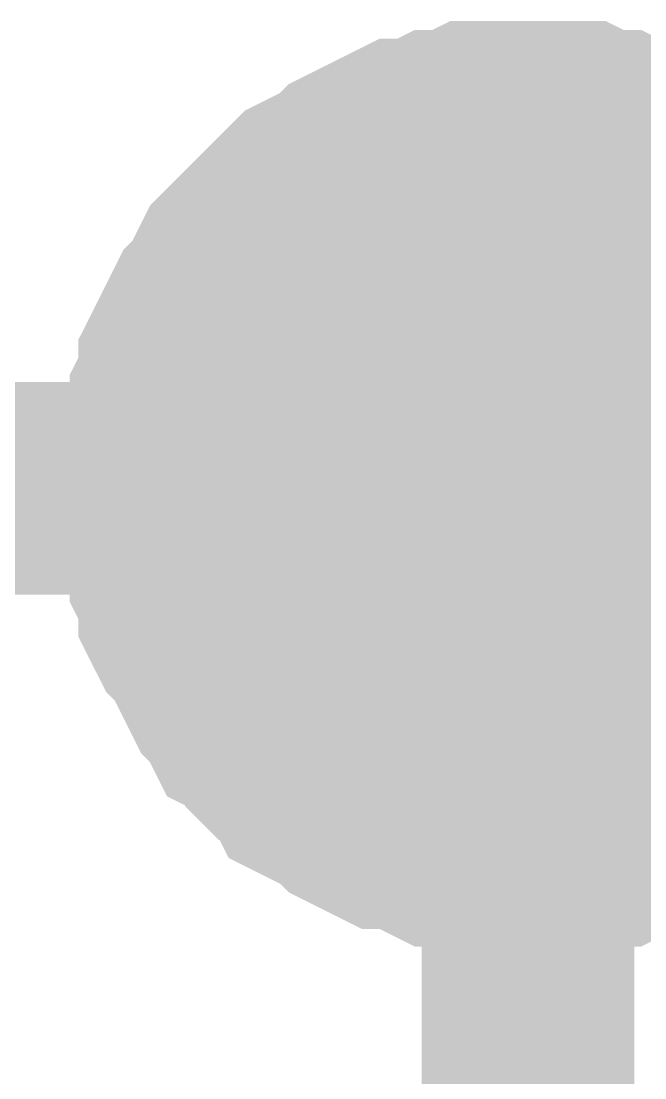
# Model space of a CAD drawing. Header units: inches. Extents: x 0 to 569, y 0 to 432.
# Drawn here: x 159.313 to 160.192, y 179.499 to 180.988 of the extents above; entities that cross this region are included whole.
import ezdxf

# ---------------------------------------------------------------- set-up
doc = ezdxf.new("R2010")
doc.units = ezdxf.units.IN
doc.layers.add('Sheet', color=255, linetype='Continuous')

msp = doc.modelspace()

# ---------------------------------------------------------------- linework, layer by layer
at = {"layer": 'Sheet'}
for points in [[(159.5189, 180.3301, 0.2997, 0.2997, 0), (159.5189, 180.3549, 0.2997, 0.2997, 0), (159.5189, 180.3797, 0.2997, 0.2997, 0), (159.5189, 180.4045, 0.2997, 0.2997, 0), (159.5313, 180.4293, 0.2997, 0.2997, 0), (159.5313, 180.4541, 0.2997, 0.2997, 0), (159.5437, 180.4789, 0.2997, 0.2997, 0), (159.5437, 180.5037, 0.2997, 0.2997, 0), (159.5562, 180.5285, 0.2997, 0.2997, 0), (159.5686, 180.5533, 0.2997, 0.2997, 0), (159.581, 180.5781, 0.2997, 0.2997, 0), (159.5934, 180.5905, 0.2997, 0.2997, 0), (159.6058, 180.6153, 0.2997, 0.2997, 0), (159.6182, 180.6401, 0.2997, 0.2997, 0), (159.6306, 180.6525, 0.2997, 0.2997, 0), (159.6554, 180.6773, 0.2997, 0.2997, 0), (159.6678, 180.6897, 0.2997, 0.2997, 0), (159.6802, 180.7021, 0.2997, 0.2997, 0), (159.705, 180.727, 0.2997, 0.2997, 0), (159.7174, 180.7394, 0.2997, 0.2997, 0), (159.7422, 180.7518, 0.2997, 0.2997, 0), (159.767, 180.7642, 0.2997, 0.2997, 0), (159.7794, 180.7766, 0.2997, 0.2997, 0), (159.8042, 180.789, 0.2997, 0.2997, 0), (159.829, 180.8014, 0.2997, 0.2997, 0), (159.8538, 180.8138, 0.2997, 0.2997, 0), (159.8786, 180.8138, 0.2997, 0.2997, 0), (159.9034, 180.8262, 0.2997, 0.2997, 0), (159.9282, 180.8262, 0.2997, 0.2997, 0), (159.953, 180.8386, 0.2997, 0.2997, 0), (159.9778, 180.8386, 0.2997, 0.2997, 0), (160.0026, 180.8386, 0.2997, 0.2997, 0), (160.0274, 180.8386, 0.2997, 0.2997, 0)], [(159.5189, 180.3301, 0.2997, 0.2997, 0), (159.5189, 180.3549, 0.2997, 0.2997, 0), (159.5189, 180.3797, 0.2997, 0.2997, 0), (159.5189, 180.4045, 0.2997, 0.2997, 0), (159.5313, 180.4293, 0.2997, 0.2997, 0), (159.5313, 180.4541, 0.2997, 0.2997, 0), (159.5437, 180.4789, 0.2997, 0.2997, 0), (159.5437, 180.5037, 0.2997, 0.2997, 0), (159.5562, 180.5285, 0.2997, 0.2997, 0), (159.5686, 180.5533, 0.2997, 0.2997, 0), (159.581, 180.5781, 0.2997, 0.2997, 0), (159.5934, 180.5905, 0.2997, 0.2997, 0), (159.6058, 180.6153, 0.2997, 0.2997, 0), (159.6182, 180.6401, 0.2997, 0.2997, 0), (159.6306, 180.6525, 0.2997, 0.2997, 0), (159.6554, 180.6773, 0.2997, 0.2997, 0), (159.6678, 180.6897, 0.2997, 0.2997, 0), (159.6802, 180.7021, 0.2997, 0.2997, 0), (159.705, 180.727, 0.2997, 0.2997, 0), (159.7174, 180.7394, 0.2997, 0.2997, 0), (159.7422, 180.7518, 0.2997, 0.2997, 0), (159.767, 180.7642, 0.2997, 0.2997, 0), (159.7794, 180.7766, 0.2997, 0.2997, 0), (159.8042, 180.789, 0.2997, 0.2997, 0), (159.829, 180.8014, 0.2997, 0.2997, 0), (159.8538, 180.8138, 0.2997, 0.2997, 0), (159.8786, 180.8138, 0.2997, 0.2997, 0), (159.9034, 180.8262, 0.2997, 0.2997, 0), (159.9282, 180.8262, 0.2997, 0.2997, 0), (159.953, 180.8386, 0.2997, 0.2997, 0), (159.9778, 180.8386, 0.2997, 0.2997, 0), (160.0026, 180.8386, 0.2997, 0.2997, 0), (160.0274, 180.8386, 0.2997, 0.2997, 0)], [(159.5189, 180.3301, 0.2997, 0.2997, 0), (159.5189, 180.3549, 0.2997, 0.2997, 0), (159.5189, 180.3797, 0.2997, 0.2997, 0), (159.5189, 180.4045, 0.2997, 0.2997, 0), (159.5313, 180.4293, 0.2997, 0.2997, 0), (159.5313, 180.4541, 0.2997, 0.2997, 0), (159.5437, 180.4789, 0.2997, 0.2997, 0), (159.5437, 180.5037, 0.2997, 0.2997, 0), (159.5562, 180.5285, 0.2997, 0.2997, 0), (159.5686, 180.5533, 0.2997, 0.2997, 0), (159.581, 180.5781, 0.2997, 0.2997, 0), (159.5934, 180.5905, 0.2997, 0.2997, 0), (159.6058, 180.6153, 0.2997, 0.2997, 0), (159.6182, 180.6401, 0.2997, 0.2997, 0), (159.6306, 180.6525, 0.2997, 0.2997, 0), (159.6554, 180.6773, 0.2997, 0.2997, 0), (159.6678, 180.6897, 0.2997, 0.2997, 0), (159.6802, 180.7021, 0.2997, 0.2997, 0), (159.705, 180.727, 0.2997, 0.2997, 0), (159.7174, 180.7394, 0.2997, 0.2997, 0), (159.7422, 180.7518, 0.2997, 0.2997, 0), (159.767, 180.7642, 0.2997, 0.2997, 0), (159.7794, 180.7766, 0.2997, 0.2997, 0), (159.8042, 180.789, 0.2997, 0.2997, 0), (159.829, 180.8014, 0.2997, 0.2997, 0), (159.8538, 180.8138, 0.2997, 0.2997, 0), (159.8786, 180.8138, 0.2997, 0.2997, 0), (159.9034, 180.8262, 0.2997, 0.2997, 0), (159.9282, 180.8262, 0.2997, 0.2997, 0), (159.953, 180.8386, 0.2997, 0.2997, 0), (159.9778, 180.8386, 0.2997, 0.2997, 0), (160.0026, 180.8386, 0.2997, 0.2997, 0), (160.0274, 180.8386, 0.2997, 0.2997, 0)], [(159.5189, 180.3301, 0.2997, 0.2997, 0), (159.5189, 180.3549, 0.2997, 0.2997, 0), (159.5189, 180.3797, 0.2997, 0.2997, 0), (159.5189, 180.4045, 0.2997, 0.2997, 0), (159.5313, 180.4293, 0.2997, 0.2997, 0), (159.5313, 180.4541, 0.2997, 0.2997, 0), (159.5437, 180.4789, 0.2997, 0.2997, 0), (159.5437, 180.5037, 0.2997, 0.2997, 0), (159.5562, 180.5285, 0.2997, 0.2997, 0), (159.5686, 180.5533, 0.2997, 0.2997, 0), (159.581, 180.5781, 0.2997, 0.2997, 0), (159.5934, 180.5905, 0.2997, 0.2997, 0), (159.6058, 180.6153, 0.2997, 0.2997, 0), (159.6182, 180.6401, 0.2997, 0.2997, 0), (159.6306, 180.6525, 0.2997, 0.2997, 0), (159.6554, 180.6773, 0.2997, 0.2997, 0), (159.6678, 180.6897, 0.2997, 0.2997, 0), (159.6802, 180.7021, 0.2997, 0.2997, 0), (159.705, 180.727, 0.2997, 0.2997, 0), (159.7174, 180.7394, 0.2997, 0.2997, 0), (159.7422, 180.7518, 0.2997, 0.2997, 0), (159.767, 180.7642, 0.2997, 0.2997, 0), (159.7794, 180.7766, 0.2997, 0.2997, 0), (159.8042, 180.789, 0.2997, 0.2997, 0), (159.829, 180.8014, 0.2997, 0.2997, 0), (159.8538, 180.8138, 0.2997, 0.2997, 0), (159.8786, 180.8138, 0.2997, 0.2997, 0), (159.9034, 180.8262, 0.2997, 0.2997, 0), (159.9282, 180.8262, 0.2997, 0.2997, 0), (159.953, 180.8386, 0.2997, 0.2997, 0), (159.9778, 180.8386, 0.2997, 0.2997, 0), (160.0026, 180.8386, 0.2997, 0.2997, 0), (160.0274, 180.8386, 0.2997, 0.2997, 0)], [(159.5189, 180.3301, 0.2997, 0.2997, 0), (159.5189, 180.3549, 0.2997, 0.2997, 0), (159.5189, 180.3797, 0.2997, 0.2997, 0), (159.5189, 180.4045, 0.2997, 0.2997, 0), (159.5313, 180.4293, 0.2997, 0.2997, 0), (159.5313, 180.4541, 0.2997, 0.2997, 0), (159.5437, 180.4789, 0.2997, 0.2997, 0), (159.5437, 180.5037, 0.2997, 0.2997, 0), (159.5562, 180.5285, 0.2997, 0.2997, 0), (159.5686, 180.5533, 0.2997, 0.2997, 0), (159.581, 180.5781, 0.2997, 0.2997, 0), (159.5934, 180.5905, 0.2997, 0.2997, 0), (159.6058, 180.6153, 0.2997, 0.2997, 0), (159.6182, 180.6401, 0.2997, 0.2997, 0), (159.6306, 180.6525, 0.2997, 0.2997, 0), (159.6554, 180.6773, 0.2997, 0.2997, 0), (159.6678, 180.6897, 0.2997, 0.2997, 0), (159.6802, 180.7021, 0.2997, 0.2997, 0), (159.705, 180.727, 0.2997, 0.2997, 0), (159.7174, 180.7394, 0.2997, 0.2997, 0), (159.7422, 180.7518, 0.2997, 0.2997, 0), (159.767, 180.7642, 0.2997, 0.2997, 0), (159.7794, 180.7766, 0.2997, 0.2997, 0), (159.8042, 180.789, 0.2997, 0.2997, 0), (159.829, 180.8014, 0.2997, 0.2997, 0), (159.8538, 180.8138, 0.2997, 0.2997, 0), (159.8786, 180.8138, 0.2997, 0.2997, 0), (159.9034, 180.8262, 0.2997, 0.2997, 0), (159.9282, 180.8262, 0.2997, 0.2997, 0), (159.953, 180.8386, 0.2997, 0.2997, 0), (159.9778, 180.8386, 0.2997, 0.2997, 0), (160.0026, 180.8386, 0.2997, 0.2997, 0), (160.0274, 180.8386, 0.2997, 0.2997, 0)], [(160.0274, 180.8386, 0.2997, 0.2997, 0), (160.0274, 180.8386, 0.2997, 0.2997, 0)], [(160.0274, 180.8386, 0.2997, 0.2997, 0), (160.0522, 180.8386, 0.2997, 0.2997, 0), (160.0771, 180.8386, 0.2997, 0.2997, 0), (160.1019, 180.8386, 0.2997, 0.2997, 0), (160.1267, 180.8262, 0.2997, 0.2997, 0), (160.1515, 180.8262, 0.2997, 0.2997, 0), (160.1763, 180.8138, 0.2997, 0.2997, 0), (160.2011, 180.8138, 0.2997, 0.2997, 0), (160.2259, 180.8014, 0.2997, 0.2997, 0), (160.2383, 180.789, 0.2997, 0.2997, 0), (160.2631, 180.7766, 0.2997, 0.2997, 0), (160.2879, 180.7642, 0.2997, 0.2997, 0), (160.3127, 180.7518, 0.2997, 0.2997, 0), (160.3251, 180.7394, 0.2997, 0.2997, 0), (160.3499, 180.727, 0.2997, 0.2997, 0)], [(160.0274, 180.8386, 0.2997, 0.2997, 0), (160.0274, 180.8386, 0.2997, 0.2997, 0)], [(160.0274, 180.8386, 0.2997, 0.2997, 0), (160.0522, 180.8386, 0.2997, 0.2997, 0), (160.0771, 180.8386, 0.2997, 0.2997, 0), (160.1019, 180.8386, 0.2997, 0.2997, 0), (160.1267, 180.8262, 0.2997, 0.2997, 0), (160.1515, 180.8262, 0.2997, 0.2997, 0), (160.1763, 180.8138, 0.2997, 0.2997, 0), (160.2011, 180.8138, 0.2997, 0.2997, 0), (160.2259, 180.8014, 0.2997, 0.2997, 0), (160.2383, 180.789, 0.2997, 0.2997, 0), (160.2631, 180.7766, 0.2997, 0.2997, 0), (160.2879, 180.7642, 0.2997, 0.2997, 0), (160.3127, 180.7518, 0.2997, 0.2997, 0), (160.3251, 180.7394, 0.2997, 0.2997, 0), (160.3499, 180.727, 0.2997, 0.2997, 0)], [(160.0274, 180.8386, 0.2997, 0.2997, 0), (160.0274, 180.8386, 0.2997, 0.2997, 0)], [(160.0274, 180.8386, 0.2997, 0.2997, 0), (160.0522, 180.8386, 0.2997, 0.2997, 0), (160.0771, 180.8386, 0.2997, 0.2997, 0), (160.1019, 180.8386, 0.2997, 0.2997, 0), (160.1267, 180.8262, 0.2997, 0.2997, 0), (160.1515, 180.8262, 0.2997, 0.2997, 0), (160.1763, 180.8138, 0.2997, 0.2997, 0), (160.2011, 180.8138, 0.2997, 0.2997, 0), (160.2259, 180.8014, 0.2997, 0.2997, 0), (160.2383, 180.789, 0.2997, 0.2997, 0), (160.2631, 180.7766, 0.2997, 0.2997, 0), (160.2879, 180.7642, 0.2997, 0.2997, 0), (160.3127, 180.7518, 0.2997, 0.2997, 0), (160.3251, 180.7394, 0.2997, 0.2997, 0), (160.3499, 180.727, 0.2997, 0.2997, 0)], [(160.0274, 180.8386, 0.2997, 0.2997, 0), (160.0274, 180.8386, 0.2997, 0.2997, 0)], [(160.0274, 180.8386, 0.2997, 0.2997, 0), (160.0522, 180.8386, 0.2997, 0.2997, 0), (160.0771, 180.8386, 0.2997, 0.2997, 0), (160.1019, 180.8386, 0.2997, 0.2997, 0), (160.1267, 180.8262, 0.2997, 0.2997, 0), (160.1515, 180.8262, 0.2997, 0.2997, 0), (160.1763, 180.8138, 0.2997, 0.2997, 0), (160.2011, 180.8138, 0.2997, 0.2997, 0), (160.2259, 180.8014, 0.2997, 0.2997, 0), (160.2383, 180.789, 0.2997, 0.2997, 0), (160.2631, 180.7766, 0.2997, 0.2997, 0), (160.2879, 180.7642, 0.2997, 0.2997, 0), (160.3127, 180.7518, 0.2997, 0.2997, 0), (160.3251, 180.7394, 0.2997, 0.2997, 0), (160.3499, 180.727, 0.2997, 0.2997, 0)], [(160.0274, 180.8386, 0.2997, 0.2997, 0), (160.0274, 180.8386, 0.2997, 0.2997, 0)], [(160.0274, 180.8386, 0.2997, 0.2997, 0), (160.0522, 180.8386, 0.2997, 0.2997, 0), (160.0771, 180.8386, 0.2997, 0.2997, 0), (160.1019, 180.8386, 0.2997, 0.2997, 0), (160.1267, 180.8262, 0.2997, 0.2997, 0), (160.1515, 180.8262, 0.2997, 0.2997, 0), (160.1763, 180.8138, 0.2997, 0.2997, 0), (160.2011, 180.8138, 0.2997, 0.2997, 0), (160.2259, 180.8014, 0.2997, 0.2997, 0), (160.2383, 180.789, 0.2997, 0.2997, 0), (160.2631, 180.7766, 0.2997, 0.2997, 0), (160.2879, 180.7642, 0.2997, 0.2997, 0), (160.3127, 180.7518, 0.2997, 0.2997, 0), (160.3251, 180.7394, 0.2997, 0.2997, 0), (160.3499, 180.727, 0.2997, 0.2997, 0)], [(159.5189, 180.3301, 0.0991, 0.0991, 0), (159.5189, 180.3549, 0.0991, 0.0991, 0), (159.5189, 180.3797, 0.0991, 0.0991, 0), (159.5189, 180.4045, 0.0991, 0.0991, 0), (159.5313, 180.4293, 0.0991, 0.0991, 0), (159.5313, 180.4541, 0.0991, 0.0991, 0), (159.5437, 180.4789, 0.0991, 0.0991, 0), (159.5437, 180.5037, 0.0991, 0.0991, 0), (159.5562, 180.5285, 0.0991, 0.0991, 0), (159.5686, 180.5533, 0.0991, 0.0991, 0), (159.581, 180.5781, 0.0991, 0.0991, 0), (159.5934, 180.5905, 0.0991, 0.0991, 0), (159.6058, 180.6153, 0.0991, 0.0991, 0), (159.6182, 180.6401, 0.0991, 0.0991, 0), (159.6306, 180.6525, 0.0991, 0.0991, 0), (159.6554, 180.6773, 0.0991, 0.0991, 0), (159.6678, 180.6897, 0.0991, 0.0991, 0), (159.6802, 180.7021, 0.0991, 0.0991, 0), (159.705, 180.727, 0.0991, 0.0991, 0), (159.7174, 180.7394, 0.0991, 0.0991, 0), (159.7422, 180.7518, 0.0991, 0.0991, 0), (159.767, 180.7642, 0.0991, 0.0991, 0), (159.7794, 180.7766, 0.0991, 0.0991, 0), (159.8042, 180.789, 0.0991, 0.0991, 0), (159.829, 180.8014, 0.0991, 0.0991, 0), (159.8538, 180.8138, 0.0991, 0.0991, 0), (159.8786, 180.8138, 0.0991, 0.0991, 0), (159.9034, 180.8262, 0.0991, 0.0991, 0), (159.9282, 180.8262, 0.0991, 0.0991, 0), (159.953, 180.8386, 0.0991, 0.0991, 0), (159.9778, 180.8386, 0.0991, 0.0991, 0), (160.0026, 180.8386, 0.0991, 0.0991, 0), (160.0274, 180.8386, 0.0991, 0.0991, 0)], [(159.5189, 180.3301, 0.0991, 0.0991, 0), (159.5189, 180.3549, 0.0991, 0.0991, 0), (159.5189, 180.3797, 0.0991, 0.0991, 0), (159.5189, 180.4045, 0.0991, 0.0991, 0), (159.5313, 180.4293, 0.0991, 0.0991, 0), (159.5313, 180.4541, 0.0991, 0.0991, 0), (159.5437, 180.4789, 0.0991, 0.0991, 0), (159.5437, 180.5037, 0.0991, 0.0991, 0), (159.5562, 180.5285, 0.0991, 0.0991, 0), (159.5686, 180.5533, 0.0991, 0.0991, 0), (159.581, 180.5781, 0.0991, 0.0991, 0), (159.5934, 180.5905, 0.0991, 0.0991, 0), (159.6058, 180.6153, 0.0991, 0.0991, 0), (159.6182, 180.6401, 0.0991, 0.0991, 0), (159.6306, 180.6525, 0.0991, 0.0991, 0), (159.6554, 180.6773, 0.0991, 0.0991, 0), (159.6678, 180.6897, 0.0991, 0.0991, 0), (159.6802, 180.7021, 0.0991, 0.0991, 0), (159.705, 180.727, 0.0991, 0.0991, 0), (159.7174, 180.7394, 0.0991, 0.0991, 0), (159.7422, 180.7518, 0.0991, 0.0991, 0), (159.767, 180.7642, 0.0991, 0.0991, 0), (159.7794, 180.7766, 0.0991, 0.0991, 0), (159.8042, 180.789, 0.0991, 0.0991, 0), (159.829, 180.8014, 0.0991, 0.0991, 0), (159.8538, 180.8138, 0.0991, 0.0991, 0), (159.8786, 180.8138, 0.0991, 0.0991, 0), (159.9034, 180.8262, 0.0991, 0.0991, 0), (159.9282, 180.8262, 0.0991, 0.0991, 0), (159.953, 180.8386, 0.0991, 0.0991, 0), (159.9778, 180.8386, 0.0991, 0.0991, 0), (160.0026, 180.8386, 0.0991, 0.0991, 0), (160.0274, 180.8386, 0.0991, 0.0991, 0)], [(159.5189, 180.3301, 0.0991, 0.0991, 0), (159.5189, 180.3549, 0.0991, 0.0991, 0), (159.5189, 180.3797, 0.0991, 0.0991, 0), (159.5189, 180.4045, 0.0991, 0.0991, 0), (159.5313, 180.4293, 0.0991, 0.0991, 0), (159.5313, 180.4541, 0.0991, 0.0991, 0), (159.5437, 180.4789, 0.0991, 0.0991, 0), (159.5437, 180.5037, 0.0991, 0.0991, 0), (159.5562, 180.5285, 0.0991, 0.0991, 0), (159.5686, 180.5533, 0.0991, 0.0991, 0), (159.581, 180.5781, 0.0991, 0.0991, 0), (159.5934, 180.5905, 0.0991, 0.0991, 0), (159.6058, 180.6153, 0.0991, 0.0991, 0), (159.6182, 180.6401, 0.0991, 0.0991, 0), (159.6306, 180.6525, 0.0991, 0.0991, 0), (159.6554, 180.6773, 0.0991, 0.0991, 0), (159.6678, 180.6897, 0.0991, 0.0991, 0), (159.6802, 180.7021, 0.0991, 0.0991, 0), (159.705, 180.727, 0.0991, 0.0991, 0), (159.7174, 180.7394, 0.0991, 0.0991, 0), (159.7422, 180.7518, 0.0991, 0.0991, 0), (159.767, 180.7642, 0.0991, 0.0991, 0), (159.7794, 180.7766, 0.0991, 0.0991, 0), (159.8042, 180.789, 0.0991, 0.0991, 0), (159.829, 180.8014, 0.0991, 0.0991, 0), (159.8538, 180.8138, 0.0991, 0.0991, 0), (159.8786, 180.8138, 0.0991, 0.0991, 0), (159.9034, 180.8262, 0.0991, 0.0991, 0), (159.9282, 180.8262, 0.0991, 0.0991, 0), (159.953, 180.8386, 0.0991, 0.0991, 0), (159.9778, 180.8386, 0.0991, 0.0991, 0), (160.0026, 180.8386, 0.0991, 0.0991, 0), (160.0274, 180.8386, 0.0991, 0.0991, 0)], [(159.5189, 180.3301, 0.0991, 0.0991, 0), (159.5189, 180.3549, 0.0991, 0.0991, 0), (159.5189, 180.3797, 0.0991, 0.0991, 0), (159.5189, 180.4045, 0.0991, 0.0991, 0), (159.5313, 180.4293, 0.0991, 0.0991, 0), (159.5313, 180.4541, 0.0991, 0.0991, 0), (159.5437, 180.4789, 0.0991, 0.0991, 0), (159.5437, 180.5037, 0.0991, 0.0991, 0), (159.5562, 180.5285, 0.0991, 0.0991, 0), (159.5686, 180.5533, 0.0991, 0.0991, 0), (159.581, 180.5781, 0.0991, 0.0991, 0), (159.5934, 180.5905, 0.0991, 0.0991, 0), (159.6058, 180.6153, 0.0991, 0.0991, 0), (159.6182, 180.6401, 0.0991, 0.0991, 0), (159.6306, 180.6525, 0.0991, 0.0991, 0), (159.6554, 180.6773, 0.0991, 0.0991, 0), (159.6678, 180.6897, 0.0991, 0.0991, 0), (159.6802, 180.7021, 0.0991, 0.0991, 0), (159.705, 180.727, 0.0991, 0.0991, 0), (159.7174, 180.7394, 0.0991, 0.0991, 0), (159.7422, 180.7518, 0.0991, 0.0991, 0), (159.767, 180.7642, 0.0991, 0.0991, 0), (159.7794, 180.7766, 0.0991, 0.0991, 0), (159.8042, 180.789, 0.0991, 0.0991, 0), (159.829, 180.8014, 0.0991, 0.0991, 0), (159.8538, 180.8138, 0.0991, 0.0991, 0), (159.8786, 180.8138, 0.0991, 0.0991, 0), (159.9034, 180.8262, 0.0991, 0.0991, 0), (159.9282, 180.8262, 0.0991, 0.0991, 0), (159.953, 180.8386, 0.0991, 0.0991, 0), (159.9778, 180.8386, 0.0991, 0.0991, 0), (160.0026, 180.8386, 0.0991, 0.0991, 0), (160.0274, 180.8386, 0.0991, 0.0991, 0)], [(159.5189, 180.3301, 0.0991, 0.0991, 0), (159.5189, 180.3549, 0.0991, 0.0991, 0), (159.5189, 180.3797, 0.0991, 0.0991, 0), (159.5189, 180.4045, 0.0991, 0.0991, 0), (159.5313, 180.4293, 0.0991, 0.0991, 0), (159.5313, 180.4541, 0.0991, 0.0991, 0), (159.5437, 180.4789, 0.0991, 0.0991, 0), (159.5437, 180.5037, 0.0991, 0.0991, 0), (159.5562, 180.5285, 0.0991, 0.0991, 0), (159.5686, 180.5533, 0.0991, 0.0991, 0), (159.581, 180.5781, 0.0991, 0.0991, 0), (159.5934, 180.5905, 0.0991, 0.0991, 0), (159.6058, 180.6153, 0.0991, 0.0991, 0), (159.6182, 180.6401, 0.0991, 0.0991, 0), (159.6306, 180.6525, 0.0991, 0.0991, 0), (159.6554, 180.6773, 0.0991, 0.0991, 0), (159.6678, 180.6897, 0.0991, 0.0991, 0), (159.6802, 180.7021, 0.0991, 0.0991, 0), (159.705, 180.727, 0.0991, 0.0991, 0), (159.7174, 180.7394, 0.0991, 0.0991, 0), (159.7422, 180.7518, 0.0991, 0.0991, 0), (159.767, 180.7642, 0.0991, 0.0991, 0), (159.7794, 180.7766, 0.0991, 0.0991, 0), (159.8042, 180.789, 0.0991, 0.0991, 0), (159.829, 180.8014, 0.0991, 0.0991, 0), (159.8538, 180.8138, 0.0991, 0.0991, 0), (159.8786, 180.8138, 0.0991, 0.0991, 0), (159.9034, 180.8262, 0.0991, 0.0991, 0), (159.9282, 180.8262, 0.0991, 0.0991, 0), (159.953, 180.8386, 0.0991, 0.0991, 0), (159.9778, 180.8386, 0.0991, 0.0991, 0), (160.0026, 180.8386, 0.0991, 0.0991, 0), (160.0274, 180.8386, 0.0991, 0.0991, 0)], [(160.0274, 180.8386, 0.0991, 0.0991, 0), (160.0274, 180.8386, 0.0991, 0.0991, 0)], [(160.0274, 180.8386, 0.0991, 0.0991, 0), (160.0522, 180.8386, 0.0991, 0.0991, 0), (160.0771, 180.8386, 0.0991, 0.0991, 0), (160.1019, 180.8386, 0.0991, 0.0991, 0), (160.1267, 180.8262, 0.0991, 0.0991, 0), (160.1515, 180.8262, 0.0991, 0.0991, 0), (160.1763, 180.8138, 0.0991, 0.0991, 0), (160.2011, 180.8138, 0.0991, 0.0991, 0), (160.2259, 180.8014, 0.0991, 0.0991, 0), (160.2383, 180.789, 0.0991, 0.0991, 0), (160.2631, 180.7766, 0.0991, 0.0991, 0)], [(160.0274, 180.8386, 0.0991, 0.0991, 0), (160.0274, 180.8386, 0.0991, 0.0991, 0)], [(160.0274, 180.8386, 0.0991, 0.0991, 0), (160.0522, 180.8386, 0.0991, 0.0991, 0), (160.0771, 180.8386, 0.0991, 0.0991, 0), (160.1019, 180.8386, 0.0991, 0.0991, 0), (160.1267, 180.8262, 0.0991, 0.0991, 0), (160.1515, 180.8262, 0.0991, 0.0991, 0), (160.1763, 180.8138, 0.0991, 0.0991, 0), (160.2011, 180.8138, 0.0991, 0.0991, 0), (160.2259, 180.8014, 0.0991, 0.0991, 0), (160.2383, 180.789, 0.0991, 0.0991, 0), (160.2631, 180.7766, 0.0991, 0.0991, 0)], [(160.0274, 180.8386, 0.0991, 0.0991, 0), (160.0274, 180.8386, 0.0991, 0.0991, 0)], [(160.0274, 180.8386, 0.0991, 0.0991, 0), (160.0522, 180.8386, 0.0991, 0.0991, 0), (160.0771, 180.8386, 0.0991, 0.0991, 0), (160.1019, 180.8386, 0.0991, 0.0991, 0), (160.1267, 180.8262, 0.0991, 0.0991, 0), (160.1515, 180.8262, 0.0991, 0.0991, 0), (160.1763, 180.8138, 0.0991, 0.0991, 0), (160.2011, 180.8138, 0.0991, 0.0991, 0), (160.2259, 180.8014, 0.0991, 0.0991, 0), (160.2383, 180.789, 0.0991, 0.0991, 0), (160.2631, 180.7766, 0.0991, 0.0991, 0)], [(160.0274, 180.8386, 0.0991, 0.0991, 0), (160.0274, 180.8386, 0.0991, 0.0991, 0)], [(160.0274, 180.8386, 0.0991, 0.0991, 0), (160.0522, 180.8386, 0.0991, 0.0991, 0), (160.0771, 180.8386, 0.0991, 0.0991, 0), (160.1019, 180.8386, 0.0991, 0.0991, 0), (160.1267, 180.8262, 0.0991, 0.0991, 0), (160.1515, 180.8262, 0.0991, 0.0991, 0), (160.1763, 180.8138, 0.0991, 0.0991, 0), (160.2011, 180.8138, 0.0991, 0.0991, 0), (160.2259, 180.8014, 0.0991, 0.0991, 0), (160.2383, 180.789, 0.0991, 0.0991, 0), (160.2631, 180.7766, 0.0991, 0.0991, 0)], [(160.0274, 180.8386, 0.0991, 0.0991, 0), (160.0274, 180.8386, 0.0991, 0.0991, 0)], [(160.0274, 180.8386, 0.0991, 0.0991, 0), (160.0522, 180.8386, 0.0991, 0.0991, 0), (160.0771, 180.8386, 0.0991, 0.0991, 0), (160.1019, 180.8386, 0.0991, 0.0991, 0), (160.1267, 180.8262, 0.0991, 0.0991, 0), (160.1515, 180.8262, 0.0991, 0.0991, 0), (160.1763, 180.8138, 0.0991, 0.0991, 0), (160.2011, 180.8138, 0.0991, 0.0991, 0), (160.2259, 180.8014, 0.0991, 0.0991, 0), (160.2383, 180.789, 0.0991, 0.0991, 0), (160.2631, 180.7766, 0.0991, 0.0991, 0)], [(177.8, 172.715, 0.2997, 0.2997, 0), (177.8, 180.3301, 0.2997, 0.2997, 0), (160.0274, 180.3301, 0.2997, 0.2997, 0), (149.8699, 180.3301, 0.2997, 0.2997, 0), (149.8699, 175.2575, 0.2997, 0.2997, 0)], [(160.0274, 179.8216, 0.2997, 0.2997, 0), (160.0026, 179.8216, 0.2997, 0.2997, 0), (159.9778, 179.8216, 0.2997, 0.2997, 0), (159.953, 179.8216, 0.2997, 0.2997, 0), (159.9282, 179.834, 0.2997, 0.2997, 0), (159.9034, 179.834, 0.2997, 0.2997, 0), (159.8786, 179.8464, 0.2997, 0.2997, 0), (159.8538, 179.8588, 0.2997, 0.2997, 0), (159.829, 179.8588, 0.2997, 0.2997, 0), (159.8042, 179.8712, 0.2997, 0.2997, 0), (159.7794, 179.8836, 0.2997, 0.2997, 0), (159.767, 179.896, 0.2997, 0.2997, 0), (159.7422, 179.9084, 0.2997, 0.2997, 0), (159.7174, 179.9208, 0.2997, 0.2997, 0), (159.705, 179.9456, 0.2997, 0.2997, 0), (159.6802, 179.958, 0.2997, 0.2997, 0), (159.6678, 179.9704, 0.2997, 0.2997, 0), (159.6554, 179.9952, 0.2997, 0.2997, 0), (159.6306, 180.0076, 0.2997, 0.2997, 0), (159.6182, 180.0324, 0.2997, 0.2997, 0), (159.6058, 180.0448, 0.2997, 0.2997, 0), (159.5934, 180.0696, 0.2997, 0.2997, 0), (159.581, 180.0944, 0.2997, 0.2997, 0), (159.5686, 180.1192, 0.2997, 0.2997, 0), (159.5562, 180.1316, 0.2997, 0.2997, 0), (159.5437, 180.1564, 0.2997, 0.2997, 0), (159.5437, 180.1813, 0.2997, 0.2997, 0), (159.5313, 180.2061, 0.2997, 0.2997, 0), (159.5313, 180.2309, 0.2997, 0.2997, 0), (159.5189, 180.2557, 0.2997, 0.2997, 0), (159.5189, 180.2805, 0.2997, 0.2997, 0), (159.5189, 180.3053, 0.2997, 0.2997, 0), (159.5189, 180.3301, 0.2997, 0.2997, 0)], [(159.5189, 180.3301, 0.2997, 0.2997, 0), (159.5189, 180.3301, 0.2997, 0.2997, 0)], [(160.0274, 179.8216, 0.2997, 0.2997, 0), (160.0026, 179.8216, 0.2997, 0.2997, 0), (159.9778, 179.8216, 0.2997, 0.2997, 0), (159.953, 179.8216, 0.2997, 0.2997, 0), (159.9282, 179.834, 0.2997, 0.2997, 0), (159.9034, 179.834, 0.2997, 0.2997, 0), (159.8786, 179.8464, 0.2997, 0.2997, 0), (159.8538, 179.8588, 0.2997, 0.2997, 0), (159.829, 179.8588, 0.2997, 0.2997, 0), (159.8042, 179.8712, 0.2997, 0.2997, 0), (159.7794, 179.8836, 0.2997, 0.2997, 0), (159.767, 179.896, 0.2997, 0.2997, 0), (159.7422, 179.9084, 0.2997, 0.2997, 0), (159.7174, 179.9208, 0.2997, 0.2997, 0), (159.705, 179.9456, 0.2997, 0.2997, 0), (159.6802, 179.958, 0.2997, 0.2997, 0), (159.6678, 179.9704, 0.2997, 0.2997, 0), (159.6554, 179.9952, 0.2997, 0.2997, 0), (159.6306, 180.0076, 0.2997, 0.2997, 0), (159.6182, 180.0324, 0.2997, 0.2997, 0), (159.6058, 180.0448, 0.2997, 0.2997, 0), (159.5934, 180.0696, 0.2997, 0.2997, 0), (159.581, 180.0944, 0.2997, 0.2997, 0), (159.5686, 180.1192, 0.2997, 0.2997, 0), (159.5562, 180.1316, 0.2997, 0.2997, 0), (159.5437, 180.1564, 0.2997, 0.2997, 0), (159.5437, 180.1813, 0.2997, 0.2997, 0), (159.5313, 180.2061, 0.2997, 0.2997, 0), (159.5313, 180.2309, 0.2997, 0.2997, 0), (159.5189, 180.2557, 0.2997, 0.2997, 0), (159.5189, 180.2805, 0.2997, 0.2997, 0), (159.5189, 180.3053, 0.2997, 0.2997, 0), (159.5189, 180.3301, 0.2997, 0.2997, 0)], [(159.5189, 180.3301, 0.2997, 0.2997, 0), (159.5189, 180.3301, 0.2997, 0.2997, 0)], [(160.0274, 179.8216, 0.2997, 0.2997, 0), (160.0026, 179.8216, 0.2997, 0.2997, 0), (159.9778, 179.8216, 0.2997, 0.2997, 0), (159.953, 179.8216, 0.2997, 0.2997, 0), (159.9282, 179.834, 0.2997, 0.2997, 0), (159.9034, 179.834, 0.2997, 0.2997, 0), (159.8786, 179.8464, 0.2997, 0.2997, 0), (159.8538, 179.8588, 0.2997, 0.2997, 0), (159.829, 179.8588, 0.2997, 0.2997, 0), (159.8042, 179.8712, 0.2997, 0.2997, 0), (159.7794, 179.8836, 0.2997, 0.2997, 0), (159.767, 179.896, 0.2997, 0.2997, 0), (159.7422, 179.9084, 0.2997, 0.2997, 0), (159.7174, 179.9208, 0.2997, 0.2997, 0), (159.705, 179.9456, 0.2997, 0.2997, 0), (159.6802, 179.958, 0.2997, 0.2997, 0), (159.6678, 179.9704, 0.2997, 0.2997, 0), (159.6554, 179.9952, 0.2997, 0.2997, 0), (159.6306, 180.0076, 0.2997, 0.2997, 0), (159.6182, 180.0324, 0.2997, 0.2997, 0), (159.6058, 180.0448, 0.2997, 0.2997, 0), (159.5934, 180.0696, 0.2997, 0.2997, 0), (159.581, 180.0944, 0.2997, 0.2997, 0), (159.5686, 180.1192, 0.2997, 0.2997, 0), (159.5562, 180.1316, 0.2997, 0.2997, 0), (159.5437, 180.1564, 0.2997, 0.2997, 0), (159.5437, 180.1813, 0.2997, 0.2997, 0), (159.5313, 180.2061, 0.2997, 0.2997, 0), (159.5313, 180.2309, 0.2997, 0.2997, 0), (159.5189, 180.2557, 0.2997, 0.2997, 0), (159.5189, 180.2805, 0.2997, 0.2997, 0), (159.5189, 180.3053, 0.2997, 0.2997, 0), (159.5189, 180.3301, 0.2997, 0.2997, 0)], [(159.5189, 180.3301, 0.2997, 0.2997, 0), (159.5189, 180.3301, 0.2997, 0.2997, 0)], [(160.0274, 179.8216, 0.2997, 0.2997, 0), (160.0026, 179.8216, 0.2997, 0.2997, 0), (159.9778, 179.8216, 0.2997, 0.2997, 0), (159.953, 179.8216, 0.2997, 0.2997, 0), (159.9282, 179.834, 0.2997, 0.2997, 0), (159.9034, 179.834, 0.2997, 0.2997, 0), (159.8786, 179.8464, 0.2997, 0.2997, 0), (159.8538, 179.8588, 0.2997, 0.2997, 0), (159.829, 179.8588, 0.2997, 0.2997, 0), (159.8042, 179.8712, 0.2997, 0.2997, 0), (159.7794, 179.8836, 0.2997, 0.2997, 0), (159.767, 179.896, 0.2997, 0.2997, 0), (159.7422, 179.9084, 0.2997, 0.2997, 0), (159.7174, 179.9208, 0.2997, 0.2997, 0), (159.705, 179.9456, 0.2997, 0.2997, 0), (159.6802, 179.958, 0.2997, 0.2997, 0), (159.6678, 179.9704, 0.2997, 0.2997, 0), (159.6554, 179.9952, 0.2997, 0.2997, 0), (159.6306, 180.0076, 0.2997, 0.2997, 0), (159.6182, 180.0324, 0.2997, 0.2997, 0), (159.6058, 180.0448, 0.2997, 0.2997, 0), (159.5934, 180.0696, 0.2997, 0.2997, 0), (159.581, 180.0944, 0.2997, 0.2997, 0), (159.5686, 180.1192, 0.2997, 0.2997, 0), (159.5562, 180.1316, 0.2997, 0.2997, 0), (159.5437, 180.1564, 0.2997, 0.2997, 0), (159.5437, 180.1813, 0.2997, 0.2997, 0), (159.5313, 180.2061, 0.2997, 0.2997, 0), (159.5313, 180.2309, 0.2997, 0.2997, 0), (159.5189, 180.2557, 0.2997, 0.2997, 0), (159.5189, 180.2805, 0.2997, 0.2997, 0), (159.5189, 180.3053, 0.2997, 0.2997, 0), (159.5189, 180.3301, 0.2997, 0.2997, 0)], [(159.5189, 180.3301, 0.2997, 0.2997, 0), (159.5189, 180.3301, 0.2997, 0.2997, 0)], [(160.0274, 179.8216, 0.2997, 0.2997, 0), (160.0026, 179.8216, 0.2997, 0.2997, 0), (159.9778, 179.8216, 0.2997, 0.2997, 0), (159.953, 179.8216, 0.2997, 0.2997, 0), (159.9282, 179.834, 0.2997, 0.2997, 0), (159.9034, 179.834, 0.2997, 0.2997, 0), (159.8786, 179.8464, 0.2997, 0.2997, 0), (159.8538, 179.8588, 0.2997, 0.2997, 0), (159.829, 179.8588, 0.2997, 0.2997, 0), (159.8042, 179.8712, 0.2997, 0.2997, 0), (159.7794, 179.8836, 0.2997, 0.2997, 0), (159.767, 179.896, 0.2997, 0.2997, 0), (159.7422, 179.9084, 0.2997, 0.2997, 0), (159.7174, 179.9208, 0.2997, 0.2997, 0), (159.705, 179.9456, 0.2997, 0.2997, 0), (159.6802, 179.958, 0.2997, 0.2997, 0), (159.6678, 179.9704, 0.2997, 0.2997, 0), (159.6554, 179.9952, 0.2997, 0.2997, 0), (159.6306, 180.0076, 0.2997, 0.2997, 0), (159.6182, 180.0324, 0.2997, 0.2997, 0), (159.6058, 180.0448, 0.2997, 0.2997, 0), (159.5934, 180.0696, 0.2997, 0.2997, 0), (159.581, 180.0944, 0.2997, 0.2997, 0), (159.5686, 180.1192, 0.2997, 0.2997, 0), (159.5562, 180.1316, 0.2997, 0.2997, 0), (159.5437, 180.1564, 0.2997, 0.2997, 0), (159.5437, 180.1813, 0.2997, 0.2997, 0), (159.5313, 180.2061, 0.2997, 0.2997, 0), (159.5313, 180.2309, 0.2997, 0.2997, 0), (159.5189, 180.2557, 0.2997, 0.2997, 0), (159.5189, 180.2805, 0.2997, 0.2997, 0), (159.5189, 180.3053, 0.2997, 0.2997, 0), (159.5189, 180.3301, 0.2997, 0.2997, 0)], [(159.5189, 180.3301, 0.2997, 0.2997, 0), (159.5189, 180.3301, 0.2997, 0.2997, 0)], [(160.0274, 177.8, 0.2997, 0.2997, 0), (160.0274, 180.3301, 0.2997, 0.2997, 0)], [(160.0274, 179.8216, 0.0991, 0.0991, 0), (160.0026, 179.8216, 0.0991, 0.0991, 0), (159.9778, 179.8216, 0.0991, 0.0991, 0), (159.953, 179.8216, 0.0991, 0.0991, 0), (159.9282, 179.834, 0.0991, 0.0991, 0), (159.9034, 179.834, 0.0991, 0.0991, 0), (159.8786, 179.8464, 0.0991, 0.0991, 0), (159.8538, 179.8588, 0.0991, 0.0991, 0), (159.829, 179.8588, 0.0991, 0.0991, 0), (159.8042, 179.8712, 0.0991, 0.0991, 0), (159.7794, 179.8836, 0.0991, 0.0991, 0), (159.767, 179.896, 0.0991, 0.0991, 0), (159.7422, 179.9084, 0.0991, 0.0991, 0), (159.7174, 179.9208, 0.0991, 0.0991, 0), (159.705, 179.9456, 0.0991, 0.0991, 0), (159.6802, 179.958, 0.0991, 0.0991, 0), (159.6678, 179.9704, 0.0991, 0.0991, 0), (159.6554, 179.9952, 0.0991, 0.0991, 0), (159.6306, 180.0076, 0.0991, 0.0991, 0), (159.6182, 180.0324, 0.0991, 0.0991, 0), (159.6058, 180.0448, 0.0991, 0.0991, 0), (159.5934, 180.0696, 0.0991, 0.0991, 0), (159.581, 180.0944, 0.0991, 0.0991, 0), (159.5686, 180.1192, 0.0991, 0.0991, 0), (159.5562, 180.1316, 0.0991, 0.0991, 0), (159.5437, 180.1564, 0.0991, 0.0991, 0), (159.5437, 180.1813, 0.0991, 0.0991, 0), (159.5313, 180.2061, 0.0991, 0.0991, 0), (159.5313, 180.2309, 0.0991, 0.0991, 0), (159.5189, 180.2557, 0.0991, 0.0991, 0), (159.5189, 180.2805, 0.0991, 0.0991, 0), (159.5189, 180.3053, 0.0991, 0.0991, 0), (159.5189, 180.3301, 0.0991, 0.0991, 0)], [(159.5189, 180.3301, 0.0991, 0.0991, 0), (159.5189, 180.3301, 0.0991, 0.0991, 0)], [(160.0274, 179.8216, 0.0991, 0.0991, 0), (160.0026, 179.8216, 0.0991, 0.0991, 0), (159.9778, 179.8216, 0.0991, 0.0991, 0), (159.953, 179.8216, 0.0991, 0.0991, 0), (159.9282, 179.834, 0.0991, 0.0991, 0), (159.9034, 179.834, 0.0991, 0.0991, 0), (159.8786, 179.8464, 0.0991, 0.0991, 0), (159.8538, 179.8588, 0.0991, 0.0991, 0), (159.829, 179.8588, 0.0991, 0.0991, 0), (159.8042, 179.8712, 0.0991, 0.0991, 0), (159.7794, 179.8836, 0.0991, 0.0991, 0), (159.767, 179.896, 0.0991, 0.0991, 0), (159.7422, 179.9084, 0.0991, 0.0991, 0), (159.7174, 179.9208, 0.0991, 0.0991, 0), (159.705, 179.9456, 0.0991, 0.0991, 0), (159.6802, 179.958, 0.0991, 0.0991, 0), (159.6678, 179.9704, 0.0991, 0.0991, 0), (159.6554, 179.9952, 0.0991, 0.0991, 0), (159.6306, 180.0076, 0.0991, 0.0991, 0), (159.6182, 180.0324, 0.0991, 0.0991, 0), (159.6058, 180.0448, 0.0991, 0.0991, 0), (159.5934, 180.0696, 0.0991, 0.0991, 0), (159.581, 180.0944, 0.0991, 0.0991, 0), (159.5686, 180.1192, 0.0991, 0.0991, 0), (159.5562, 180.1316, 0.0991, 0.0991, 0), (159.5437, 180.1564, 0.0991, 0.0991, 0), (159.5437, 180.1813, 0.0991, 0.0991, 0), (159.5313, 180.2061, 0.0991, 0.0991, 0), (159.5313, 180.2309, 0.0991, 0.0991, 0), (159.5189, 180.2557, 0.0991, 0.0991, 0), (159.5189, 180.2805, 0.0991, 0.0991, 0), (159.5189, 180.3053, 0.0991, 0.0991, 0), (159.5189, 180.3301, 0.0991, 0.0991, 0)], [(159.5189, 180.3301, 0.0991, 0.0991, 0), (159.5189, 180.3301, 0.0991, 0.0991, 0)], [(160.0274, 179.8216, 0.0991, 0.0991, 0), (160.0026, 179.8216, 0.0991, 0.0991, 0), (159.9778, 179.8216, 0.0991, 0.0991, 0), (159.953, 179.8216, 0.0991, 0.0991, 0), (159.9282, 179.834, 0.0991, 0.0991, 0), (159.9034, 179.834, 0.0991, 0.0991, 0), (159.8786, 179.8464, 0.0991, 0.0991, 0), (159.8538, 179.8588, 0.0991, 0.0991, 0), (159.829, 179.8588, 0.0991, 0.0991, 0), (159.8042, 179.8712, 0.0991, 0.0991, 0), (159.7794, 179.8836, 0.0991, 0.0991, 0), (159.767, 179.896, 0.0991, 0.0991, 0), (159.7422, 179.9084, 0.0991, 0.0991, 0), (159.7174, 179.9208, 0.0991, 0.0991, 0), (159.705, 179.9456, 0.0991, 0.0991, 0), (159.6802, 179.958, 0.0991, 0.0991, 0), (159.6678, 179.9704, 0.0991, 0.0991, 0), (159.6554, 179.9952, 0.0991, 0.0991, 0), (159.6306, 180.0076, 0.0991, 0.0991, 0), (159.6182, 180.0324, 0.0991, 0.0991, 0), (159.6058, 180.0448, 0.0991, 0.0991, 0), (159.5934, 180.0696, 0.0991, 0.0991, 0), (159.581, 180.0944, 0.0991, 0.0991, 0), (159.5686, 180.1192, 0.0991, 0.0991, 0), (159.5562, 180.1316, 0.0991, 0.0991, 0), (159.5437, 180.1564, 0.0991, 0.0991, 0), (159.5437, 180.1813, 0.0991, 0.0991, 0), (159.5313, 180.2061, 0.0991, 0.0991, 0), (159.5313, 180.2309, 0.0991, 0.0991, 0), (159.5189, 180.2557, 0.0991, 0.0991, 0), (159.5189, 180.2805, 0.0991, 0.0991, 0), (159.5189, 180.3053, 0.0991, 0.0991, 0), (159.5189, 180.3301, 0.0991, 0.0991, 0)], [(159.5189, 180.3301, 0.0991, 0.0991, 0), (159.5189, 180.3301, 0.0991, 0.0991, 0)], [(160.0274, 179.8216, 0.0991, 0.0991, 0), (160.0026, 179.8216, 0.0991, 0.0991, 0), (159.9778, 179.8216, 0.0991, 0.0991, 0), (159.953, 179.8216, 0.0991, 0.0991, 0), (159.9282, 179.834, 0.0991, 0.0991, 0), (159.9034, 179.834, 0.0991, 0.0991, 0), (159.8786, 179.8464, 0.0991, 0.0991, 0), (159.8538, 179.8588, 0.0991, 0.0991, 0), (159.829, 179.8588, 0.0991, 0.0991, 0), (159.8042, 179.8712, 0.0991, 0.0991, 0), (159.7794, 179.8836, 0.0991, 0.0991, 0), (159.767, 179.896, 0.0991, 0.0991, 0), (159.7422, 179.9084, 0.0991, 0.0991, 0), (159.7174, 179.9208, 0.0991, 0.0991, 0), (159.705, 179.9456, 0.0991, 0.0991, 0), (159.6802, 179.958, 0.0991, 0.0991, 0), (159.6678, 179.9704, 0.0991, 0.0991, 0), (159.6554, 179.9952, 0.0991, 0.0991, 0), (159.6306, 180.0076, 0.0991, 0.0991, 0), (159.6182, 180.0324, 0.0991, 0.0991, 0), (159.6058, 180.0448, 0.0991, 0.0991, 0), (159.5934, 180.0696, 0.0991, 0.0991, 0), (159.581, 180.0944, 0.0991, 0.0991, 0), (159.5686, 180.1192, 0.0991, 0.0991, 0), (159.5562, 180.1316, 0.0991, 0.0991, 0), (159.5437, 180.1564, 0.0991, 0.0991, 0), (159.5437, 180.1813, 0.0991, 0.0991, 0), (159.5313, 180.2061, 0.0991, 0.0991, 0), (159.5313, 180.2309, 0.0991, 0.0991, 0), (159.5189, 180.2557, 0.0991, 0.0991, 0), (159.5189, 180.2805, 0.0991, 0.0991, 0), (159.5189, 180.3053, 0.0991, 0.0991, 0), (159.5189, 180.3301, 0.0991, 0.0991, 0)], [(159.5189, 180.3301, 0.0991, 0.0991, 0), (159.5189, 180.3301, 0.0991, 0.0991, 0)], [(160.0274, 179.8216, 0.0991, 0.0991, 0), (160.0026, 179.8216, 0.0991, 0.0991, 0), (159.9778, 179.8216, 0.0991, 0.0991, 0), (159.953, 179.8216, 0.0991, 0.0991, 0), (159.9282, 179.834, 0.0991, 0.0991, 0), (159.9034, 179.834, 0.0991, 0.0991, 0), (159.8786, 179.8464, 0.0991, 0.0991, 0), (159.8538, 179.8588, 0.0991, 0.0991, 0), (159.829, 179.8588, 0.0991, 0.0991, 0), (159.8042, 179.8712, 0.0991, 0.0991, 0), (159.7794, 179.8836, 0.0991, 0.0991, 0), (159.767, 179.896, 0.0991, 0.0991, 0), (159.7422, 179.9084, 0.0991, 0.0991, 0), (159.7174, 179.9208, 0.0991, 0.0991, 0), (159.705, 179.9456, 0.0991, 0.0991, 0), (159.6802, 179.958, 0.0991, 0.0991, 0), (159.6678, 179.9704, 0.0991, 0.0991, 0), (159.6554, 179.9952, 0.0991, 0.0991, 0), (159.6306, 180.0076, 0.0991, 0.0991, 0), (159.6182, 180.0324, 0.0991, 0.0991, 0), (159.6058, 180.0448, 0.0991, 0.0991, 0), (159.5934, 180.0696, 0.0991, 0.0991, 0), (159.581, 180.0944, 0.0991, 0.0991, 0), (159.5686, 180.1192, 0.0991, 0.0991, 0), (159.5562, 180.1316, 0.0991, 0.0991, 0), (159.5437, 180.1564, 0.0991, 0.0991, 0), (159.5437, 180.1813, 0.0991, 0.0991, 0), (159.5313, 180.2061, 0.0991, 0.0991, 0), (159.5313, 180.2309, 0.0991, 0.0991, 0), (159.5189, 180.2557, 0.0991, 0.0991, 0), (159.5189, 180.2805, 0.0991, 0.0991, 0), (159.5189, 180.3053, 0.0991, 0.0991, 0), (159.5189, 180.3301, 0.0991, 0.0991, 0)], [(159.5189, 180.3301, 0.0991, 0.0991, 0), (159.5189, 180.3301, 0.0991, 0.0991, 0)], [(160.3499, 179.9456, 0.2997, 0.2997, 0), (160.3251, 179.9208, 0.2997, 0.2997, 0), (160.3127, 179.9084, 0.2997, 0.2997, 0), (160.2879, 179.896, 0.2997, 0.2997, 0), (160.2631, 179.8836, 0.2997, 0.2997, 0), (160.2383, 179.8712, 0.2997, 0.2997, 0), (160.2259, 179.8588, 0.2997, 0.2997, 0), (160.2011, 179.8588, 0.2997, 0.2997, 0), (160.1763, 179.8464, 0.2997, 0.2997, 0), (160.1515, 179.834, 0.2997, 0.2997, 0), (160.1267, 179.834, 0.2997, 0.2997, 0), (160.1019, 179.8216, 0.2997, 0.2997, 0), (160.0771, 179.8216, 0.2997, 0.2997, 0), (160.0522, 179.8216, 0.2997, 0.2997, 0), (160.0274, 179.8216, 0.2997, 0.2997, 0)], [(160.3499, 179.9456, 0.2997, 0.2997, 0), (160.3251, 179.9208, 0.2997, 0.2997, 0), (160.3127, 179.9084, 0.2997, 0.2997, 0), (160.2879, 179.896, 0.2997, 0.2997, 0), (160.2631, 179.8836, 0.2997, 0.2997, 0), (160.2383, 179.8712, 0.2997, 0.2997, 0), (160.2259, 179.8588, 0.2997, 0.2997, 0), (160.2011, 179.8588, 0.2997, 0.2997, 0), (160.1763, 179.8464, 0.2997, 0.2997, 0), (160.1515, 179.834, 0.2997, 0.2997, 0), (160.1267, 179.834, 0.2997, 0.2997, 0), (160.1019, 179.8216, 0.2997, 0.2997, 0), (160.0771, 179.8216, 0.2997, 0.2997, 0), (160.0522, 179.8216, 0.2997, 0.2997, 0), (160.0274, 179.8216, 0.2997, 0.2997, 0)], [(160.3499, 179.9456, 0.2997, 0.2997, 0), (160.3251, 179.9208, 0.2997, 0.2997, 0), (160.3127, 179.9084, 0.2997, 0.2997, 0), (160.2879, 179.896, 0.2997, 0.2997, 0), (160.2631, 179.8836, 0.2997, 0.2997, 0), (160.2383, 179.8712, 0.2997, 0.2997, 0), (160.2259, 179.8588, 0.2997, 0.2997, 0), (160.2011, 179.8588, 0.2997, 0.2997, 0), (160.1763, 179.8464, 0.2997, 0.2997, 0), (160.1515, 179.834, 0.2997, 0.2997, 0), (160.1267, 179.834, 0.2997, 0.2997, 0), (160.1019, 179.8216, 0.2997, 0.2997, 0), (160.0771, 179.8216, 0.2997, 0.2997, 0), (160.0522, 179.8216, 0.2997, 0.2997, 0), (160.0274, 179.8216, 0.2997, 0.2997, 0)], [(160.3499, 179.9456, 0.2997, 0.2997, 0), (160.3251, 179.9208, 0.2997, 0.2997, 0), (160.3127, 179.9084, 0.2997, 0.2997, 0), (160.2879, 179.896, 0.2997, 0.2997, 0), (160.2631, 179.8836, 0.2997, 0.2997, 0), (160.2383, 179.8712, 0.2997, 0.2997, 0), (160.2259, 179.8588, 0.2997, 0.2997, 0), (160.2011, 179.8588, 0.2997, 0.2997, 0), (160.1763, 179.8464, 0.2997, 0.2997, 0), (160.1515, 179.834, 0.2997, 0.2997, 0), (160.1267, 179.834, 0.2997, 0.2997, 0), (160.1019, 179.8216, 0.2997, 0.2997, 0), (160.0771, 179.8216, 0.2997, 0.2997, 0), (160.0522, 179.8216, 0.2997, 0.2997, 0), (160.0274, 179.8216, 0.2997, 0.2997, 0)], [(160.3499, 179.9456, 0.2997, 0.2997, 0), (160.3251, 179.9208, 0.2997, 0.2997, 0), (160.3127, 179.9084, 0.2997, 0.2997, 0), (160.2879, 179.896, 0.2997, 0.2997, 0), (160.2631, 179.8836, 0.2997, 0.2997, 0), (160.2383, 179.8712, 0.2997, 0.2997, 0), (160.2259, 179.8588, 0.2997, 0.2997, 0), (160.2011, 179.8588, 0.2997, 0.2997, 0), (160.1763, 179.8464, 0.2997, 0.2997, 0), (160.1515, 179.834, 0.2997, 0.2997, 0), (160.1267, 179.834, 0.2997, 0.2997, 0), (160.1019, 179.8216, 0.2997, 0.2997, 0), (160.0771, 179.8216, 0.2997, 0.2997, 0), (160.0522, 179.8216, 0.2997, 0.2997, 0), (160.0274, 179.8216, 0.2997, 0.2997, 0)], [(160.2631, 179.8836, 0.0991, 0.0991, 0), (160.2383, 179.8712, 0.0991, 0.0991, 0), (160.2259, 179.8588, 0.0991, 0.0991, 0), (160.2011, 179.8588, 0.0991, 0.0991, 0), (160.1763, 179.8464, 0.0991, 0.0991, 0), (160.1515, 179.834, 0.0991, 0.0991, 0), (160.1267, 179.834, 0.0991, 0.0991, 0), (160.1019, 179.8216, 0.0991, 0.0991, 0), (160.0771, 179.8216, 0.0991, 0.0991, 0), (160.0522, 179.8216, 0.0991, 0.0991, 0), (160.0274, 179.8216, 0.0991, 0.0991, 0)], [(160.2631, 179.8836, 0.0991, 0.0991, 0), (160.2383, 179.8712, 0.0991, 0.0991, 0), (160.2259, 179.8588, 0.0991, 0.0991, 0), (160.2011, 179.8588, 0.0991, 0.0991, 0), (160.1763, 179.8464, 0.0991, 0.0991, 0), (160.1515, 179.834, 0.0991, 0.0991, 0), (160.1267, 179.834, 0.0991, 0.0991, 0), (160.1019, 179.8216, 0.0991, 0.0991, 0), (160.0771, 179.8216, 0.0991, 0.0991, 0), (160.0522, 179.8216, 0.0991, 0.0991, 0), (160.0274, 179.8216, 0.0991, 0.0991, 0)], [(160.2631, 179.8836, 0.0991, 0.0991, 0), (160.2383, 179.8712, 0.0991, 0.0991, 0), (160.2259, 179.8588, 0.0991, 0.0991, 0), (160.2011, 179.8588, 0.0991, 0.0991, 0), (160.1763, 179.8464, 0.0991, 0.0991, 0), (160.1515, 179.834, 0.0991, 0.0991, 0), (160.1267, 179.834, 0.0991, 0.0991, 0), (160.1019, 179.8216, 0.0991, 0.0991, 0), (160.0771, 179.8216, 0.0991, 0.0991, 0), (160.0522, 179.8216, 0.0991, 0.0991, 0), (160.0274, 179.8216, 0.0991, 0.0991, 0)], [(160.2631, 179.8836, 0.0991, 0.0991, 0), (160.2383, 179.8712, 0.0991, 0.0991, 0), (160.2259, 179.8588, 0.0991, 0.0991, 0), (160.2011, 179.8588, 0.0991, 0.0991, 0), (160.1763, 179.8464, 0.0991, 0.0991, 0), (160.1515, 179.834, 0.0991, 0.0991, 0), (160.1267, 179.834, 0.0991, 0.0991, 0), (160.1019, 179.8216, 0.0991, 0.0991, 0), (160.0771, 179.8216, 0.0991, 0.0991, 0), (160.0522, 179.8216, 0.0991, 0.0991, 0), (160.0274, 179.8216, 0.0991, 0.0991, 0)], [(160.2631, 179.8836, 0.0991, 0.0991, 0), (160.2383, 179.8712, 0.0991, 0.0991, 0), (160.2259, 179.8588, 0.0991, 0.0991, 0), (160.2011, 179.8588, 0.0991, 0.0991, 0), (160.1763, 179.8464, 0.0991, 0.0991, 0), (160.1515, 179.834, 0.0991, 0.0991, 0), (160.1267, 179.834, 0.0991, 0.0991, 0), (160.1019, 179.8216, 0.0991, 0.0991, 0), (160.0771, 179.8216, 0.0991, 0.0991, 0), (160.0522, 179.8216, 0.0991, 0.0991, 0), (160.0274, 179.8216, 0.0991, 0.0991, 0)]]:
    msp.add_lwpolyline(points, format="xyseb", dxfattribs=at)
msp.add_lwpolyline([(159.766, 180.34, 0.508, 0.508, 1), (160.274, 180.34, 0.508, 0.508, 1)], format="xyseb", close=True, dxfattribs=at)

doc.saveas('drawing.dxf')
